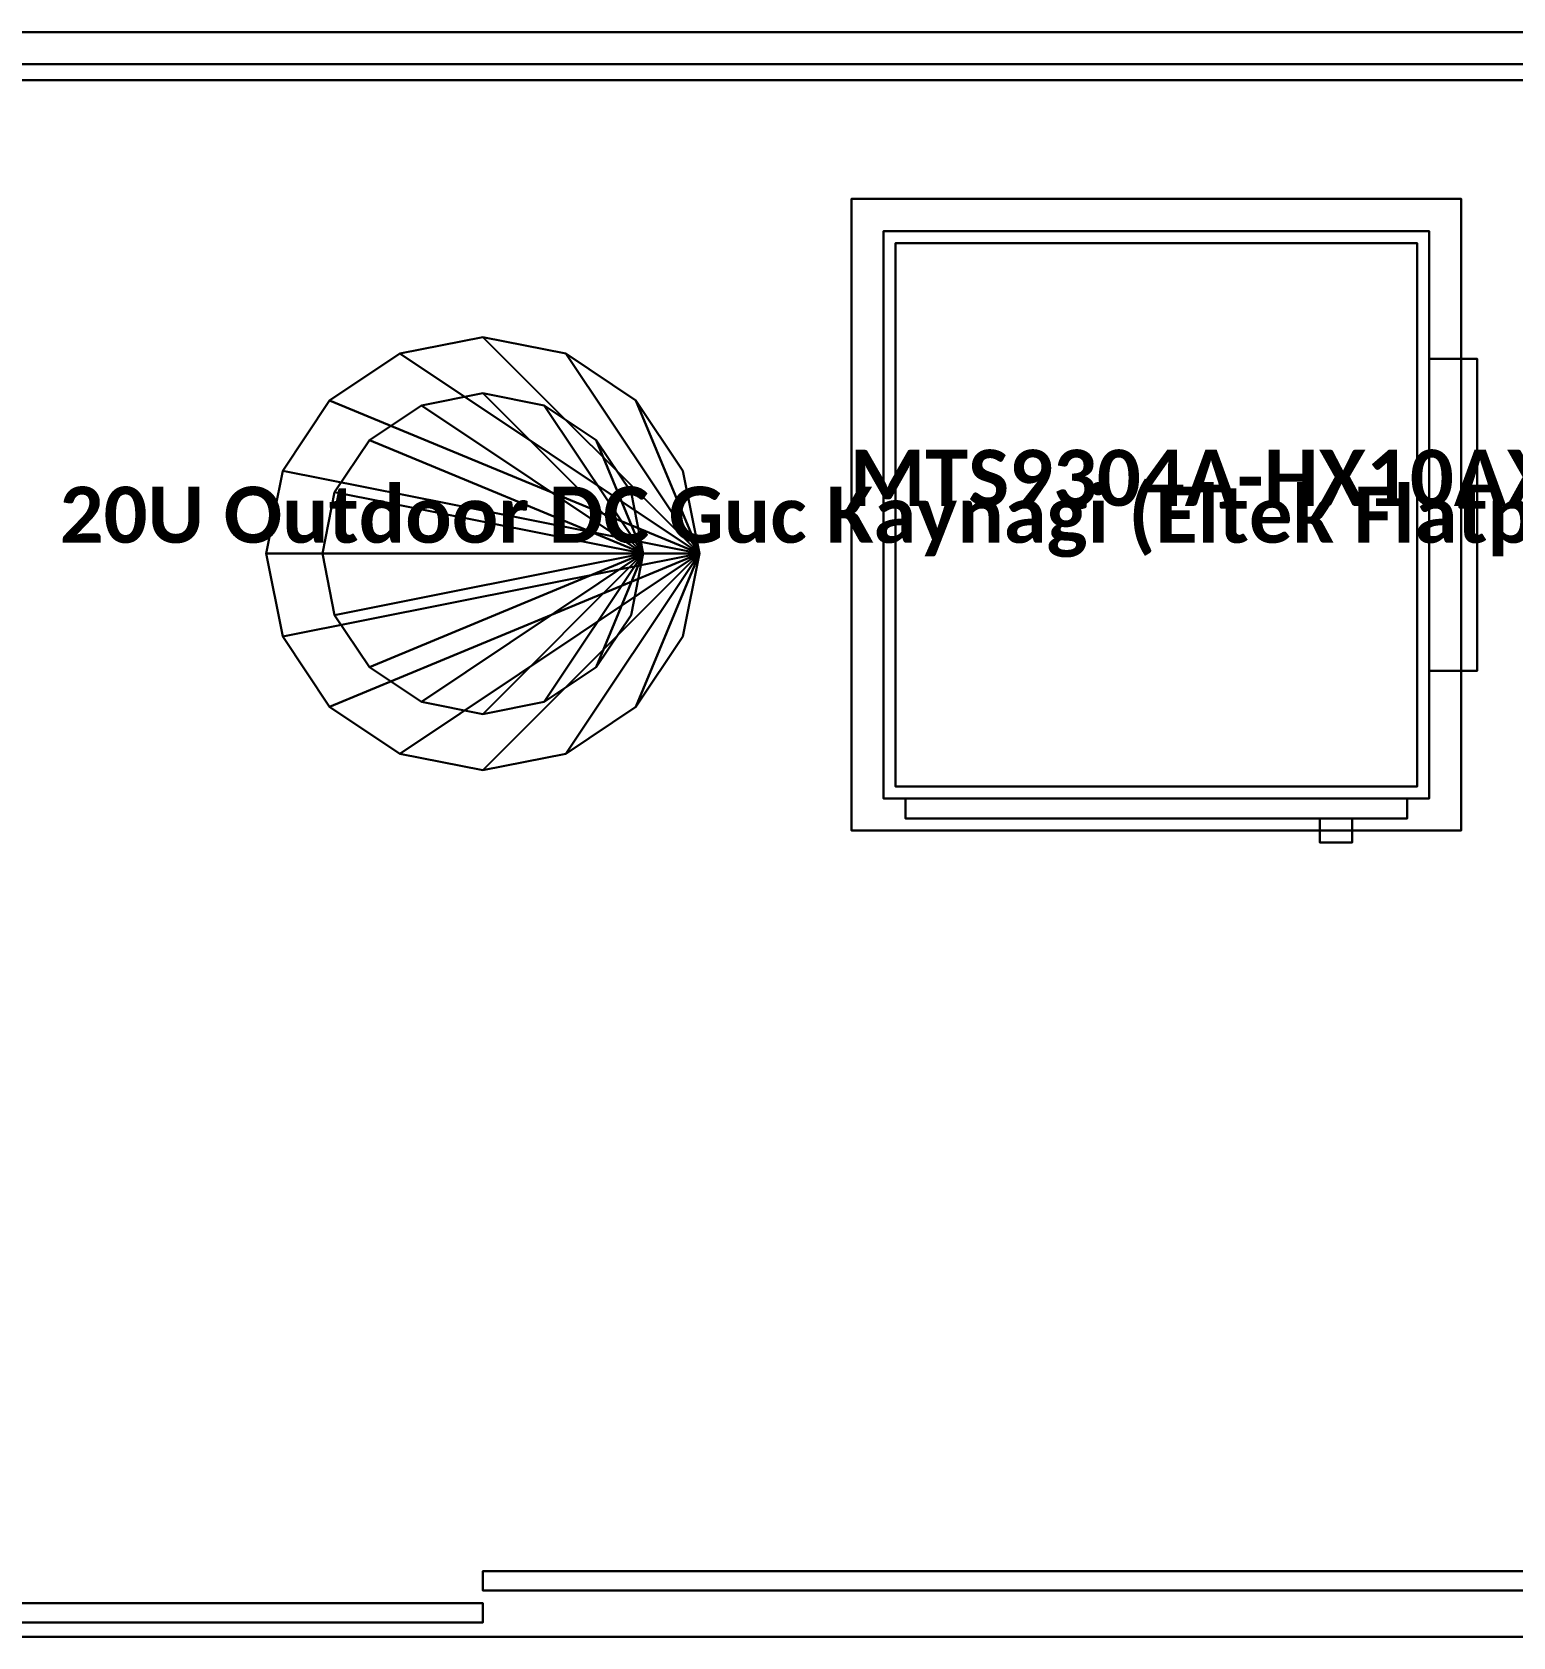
# Model space of a CAD drawing. Header units: millimetres. Extents: x -15000 to 15000, y -45082 to 2000.
# Drawn here: x -562 to 1284, y 0 to 2000 of the extents above; entities that cross this region are included whole.
import ezdxf
from ezdxf.enums import TextEntityAlignment as Align

# ---------------------------------------------------------------- set-up
doc = ezdxf.new("R2010")
doc.units = ezdxf.units.MM
for name, color, linetype in [('EKP_RECTIFIER_ELTEK_20U', 3, 'CONTINUOUS'), ('EKP_RECTIFIER_MTS9304A', 94, 'CONTINUOUS'), ('KORKULUK_KAPI', 4, 'CONTINUOUS'), ('MONTAJ_BORULARI', 2, 'CONTINUOUS'), ('ZEMIN_PLATFORM', 8, 'CONTINUOUS')]:
    doc.layers.add(name, color=color, linetype=linetype)
doc.styles.get("Standard").update_dxf_attribs({"font": 'calibrib.ttf'})

msp = doc.modelspace()

# ---------------------------------------------------------------- linework, layer by layer
at = {"layer": 'EKP_RECTIFIER_ELTEK_20U'}
for p, q in [((1219.5, 1792, 1240), (459.5, 1792, 1240)), ((459.5, 1792, 1240), (459.5, 1005, 1240)), ((1219.5, 1792, 1320), (459.5, 1792, 1320)), ((459.5, 1792, 1320), (459.5, 1005, 1320)), ((459.5, 1792, 1240), (459.5, 1792, 1320)), ((1219.5, 1005, 1240), (1219.5, 1792, 1240)), ((1219.5, 1005, 1320), (1219.5, 1792, 1320)), ((1219.5, 1792, 1240), (1219.5, 1792, 1320)), ((1179.5, 1752, 100), (499.5, 1752, 100)), ((499.5, 1752, 100), (499.5, 1045, 100)), ((1179.5, 1752, 1240), (499.5, 1752, 1240)), ((499.5, 1752, 1240), (499.5, 1045, 1240)), ((499.5, 1752, 100), (499.5, 1752, 1240)), ((1179.5, 1045, 100), (1179.5, 1752, 100)), ((1179.5, 1045, 1240), (1179.5, 1752, 1240)), ((1179.5, 1752, 100), (1179.5, 1752, 1240)), ((1164.5, 1737, 0), (514.5, 1737, 0)), ((514.5, 1737, 0), (514.5, 1060, 0)), ((1164.5, 1737, 100), (514.5, 1737, 100)), ((514.5, 1737, 100), (514.5, 1060, 100)), ((514.5, 1737, 0), (514.5, 1737, 100)), ((1164.5, 1060, 0), (1164.5, 1737, 0)), ((1164.5, 1060, 100), (1164.5, 1737, 100)), ((1164.5, 1737, 0), (1164.5, 1737, 100)), ((1239.5, 1592.9, 299.5), (1179.5, 1592.9, 299.5)), ((1179.5, 1592.9, 299.5), (1179.5, 1204.1, 299.5)), ((1239.5, 1592.9, 1040.5), (1179.5, 1592.9, 1040.5)), ((1179.5, 1592.9, 1040.5), (1179.5, 1204.1, 1040.5)), ((1179.5, 1592.9, 299.5), (1179.5, 1592.9, 1040.5)), ((1239.5, 1204.1, 299.5), (1239.5, 1592.9, 299.5)), ((1239.5, 1204.1, 1040.5), (1239.5, 1592.9, 1040.5)), ((1239.5, 1592.9, 299.5), (1239.5, 1592.9, 1040.5)), ((1179.5, 1204.1, 299.5), (1239.5, 1204.1, 299.5)), ((1179.5, 1204.1, 1040.5), (1239.5, 1204.1, 1040.5)), ((1179.5, 1204.1, 299.5), (1179.5, 1204.1, 1040.5)), ((1239.5, 1204.1, 299.5), (1239.5, 1204.1, 1040.5)), ((499.5, 1045, 100), (1179.5, 1045, 100)), ((499.5, 1045, 1240), (1179.5, 1045, 1240)), ((499.5, 1045, 100), (499.5, 1045, 1240)), ((514.5, 1060, 0), (1164.5, 1060, 0)), ((514.5, 1060, 100), (1164.5, 1060, 100)), ((514.5, 1060, 0), (514.5, 1060, 100)), ((1152.3, 1045, 130), (526.7, 1045, 130)), ((526.7, 1045, 130), (526.7, 1020, 130)), ((1152.3, 1045, 1216), (526.7, 1045, 1216)), ((526.7, 1045, 1216), (526.7, 1020, 1216)), ((526.7, 1045, 130), (526.7, 1045, 1216)), ((1152.3, 1020, 130), (1152.3, 1045, 130)), ((1152.3, 1020, 1216), (1152.3, 1045, 1216)), ((1152.3, 1045, 130), (1152.3, 1045, 1216)), ((1164.5, 1060, 0), (1164.5, 1060, 100)), ((1179.5, 1045, 100), (1179.5, 1045, 1240)), ((459.5, 1005, 1240), (1219.5, 1005, 1240)), ((459.5, 1005, 1320), (1219.5, 1005, 1320)), ((459.5, 1005, 1240), (459.5, 1005, 1320)), ((526.7, 1020, 130), (1152.3, 1020, 130)), ((526.7, 1020, 1216), (1152.3, 1020, 1216)), ((526.7, 1020, 130), (526.7, 1020, 1216)), ((1083.5, 1020, 580), (1043.5, 1020, 580)), ((1043.5, 1020, 580), (1043.5, 990, 580)), ((1083.5, 1020, 760), (1043.5, 1020, 760)), ((1043.5, 1020, 760), (1043.5, 990, 760)), ((1043.5, 1020, 580), (1043.5, 1020, 760)), ((1083.5, 990, 580), (1083.5, 1020, 580)), ((1083.5, 990, 760), (1083.5, 1020, 760)), ((1083.5, 1020, 580), (1083.5, 1020, 760)), ((1152.3, 1020, 130), (1152.3, 1020, 1216)), ((1219.5, 1005, 1240), (1219.5, 1005, 1320)), ((1043.5, 990, 580), (1083.5, 990, 580)), ((1043.5, 990, 760), (1083.5, 990, 760)), ((1043.5, 990, 580), (1043.5, 990, 760)), ((1083.5, 990, 580), (1083.5, 990, 760))]:
    msp.add_line(p, q, dxfattribs=at)
for points in [[(459.5, 1005, 1240), (1219.5, 1005, 1240), (1219.5, 1792, 1240), (459.5, 1792, 1240)], [(459.5, 1005, 1320), (1219.5, 1005, 1320), (1219.5, 1792, 1320), (459.5, 1792, 1320)], [(459.5, 1792, 1240), (1219.5, 1792, 1240), (1219.5, 1792, 1320), (459.5, 1792, 1320)], [(459.5, 1005, 1240), (459.5, 1792, 1240), (459.5, 1792, 1320), (459.5, 1005, 1320)], [(1219.5, 1005, 1240), (1219.5, 1792, 1240), (1219.5, 1792, 1320), (1219.5, 1005, 1320)], [(499.5, 1045, 100), (1179.5, 1045, 100), (1179.5, 1752, 100), (499.5, 1752, 100)], [(499.5, 1045, 1240), (1179.5, 1045, 1240), (1179.5, 1752, 1240), (499.5, 1752, 1240)], [(499.5, 1752, 100), (1179.5, 1752, 100), (1179.5, 1752, 1240), (499.5, 1752, 1240)], [(499.5, 1045, 100), (499.5, 1752, 100), (499.5, 1752, 1240), (499.5, 1045, 1240)], [(1179.5, 1045, 100), (1179.5, 1752, 100), (1179.5, 1752, 1240), (1179.5, 1045, 1240)], [(514.5, 1060, 0), (1164.5, 1060, 0), (1164.5, 1737, 0), (514.5, 1737, 0)], [(514.5, 1060, 100), (1164.5, 1060, 100), (1164.5, 1737, 100), (514.5, 1737, 100)], [(514.5, 1737, 0), (1164.5, 1737, 0), (1164.5, 1737, 100), (514.5, 1737, 100)], [(514.5, 1060, 0), (514.5, 1737, 0), (514.5, 1737, 100), (514.5, 1060, 100)], [(1164.5, 1060, 0), (1164.5, 1737, 0), (1164.5, 1737, 100), (1164.5, 1060, 100)], [(1179.5, 1204.1, 299.5), (1239.5, 1204.1, 299.5), (1239.5, 1592.9, 299.5), (1179.5, 1592.9, 299.5)], [(1179.5, 1204.1, 1040.5), (1239.5, 1204.1, 1040.5), (1239.5, 1592.9, 1040.5), (1179.5, 1592.9, 1040.5)], [(1179.5, 1592.9, 299.5), (1239.5, 1592.9, 299.5), (1239.5, 1592.9, 1040.5), (1179.5, 1592.9, 1040.5)], [(1179.5, 1204.1, 299.5), (1179.5, 1592.9, 299.5), (1179.5, 1592.9, 1040.5), (1179.5, 1204.1, 1040.5)], [(1239.5, 1204.1, 299.5), (1239.5, 1592.9, 299.5), (1239.5, 1592.9, 1040.5), (1239.5, 1204.1, 1040.5)], [(1179.5, 1204.1, 299.5), (1239.5, 1204.1, 299.5), (1239.5, 1204.1, 1040.5), (1179.5, 1204.1, 1040.5)], [(499.5, 1045, 100), (1179.5, 1045, 100), (1179.5, 1045, 1240), (499.5, 1045, 1240)], [(514.5, 1060, 0), (1164.5, 1060, 0), (1164.5, 1060, 100), (514.5, 1060, 100)], [(526.7, 1020, 130), (1152.3, 1020, 130), (1152.3, 1045, 130), (526.7, 1045, 130)], [(526.7, 1020, 1216), (1152.3, 1020, 1216), (1152.3, 1045, 1216), (526.7, 1045, 1216)], [(526.7, 1045, 130), (1152.3, 1045, 130), (1152.3, 1045, 1216), (526.7, 1045, 1216)], [(526.7, 1020, 130), (526.7, 1045, 130), (526.7, 1045, 1216), (526.7, 1020, 1216)], [(1152.3, 1020, 130), (1152.3, 1045, 130), (1152.3, 1045, 1216), (1152.3, 1020, 1216)], [(459.5, 1005, 1240), (1219.5, 1005, 1240), (1219.5, 1005, 1320), (459.5, 1005, 1320)], [(526.7, 1020, 130), (1152.3, 1020, 130), (1152.3, 1020, 1216), (526.7, 1020, 1216)], [(1043.5, 990, 580), (1083.5, 990, 580), (1083.5, 1020, 580), (1043.5, 1020, 580)], [(1043.5, 990, 760), (1083.5, 990, 760), (1083.5, 1020, 760), (1043.5, 1020, 760)], [(1043.5, 1020, 580), (1083.5, 1020, 580), (1083.5, 1020, 760), (1043.5, 1020, 760)], [(1043.5, 990, 580), (1043.5, 1020, 580), (1043.5, 1020, 760), (1043.5, 990, 760)], [(1083.5, 990, 580), (1083.5, 1020, 580), (1083.5, 1020, 760), (1083.5, 990, 760)], [(1043.5, 990, 580), (1083.5, 990, 580), (1083.5, 990, 760), (1043.5, 990, 760)]]:
    msp.add_3dface(points, dxfattribs=at)
at = {"layer": 'KORKULUK_KAPI'}
for p, q in [((5500, 1960), (-5500, 1960)), ((5500, 1960, 1700), (-5500, 1960, 1700)), ((-5500, 1940), (5500, 1940)), ((-5500, 1940, 1700), (5500, 1940, 1700)), ((1500, 82, 30), (0, 82, 30)), ((0, 82, 30), (0, 58, 30)), ((1500, 82, 1670), (0, 82, 1670)), ((0, 82, 1670), (0, 58, 1670)), ((0, 82, 30), (0, 82, 1670)), ((0, 42, 30), (-1500, 42, 30)), ((0, 42, 1670), (-1500, 42, 1670)), ((0, 58, 30), (1500, 58, 30)), ((0, 58, 1670), (1500, 58, 1670)), ((0, 58, 30), (0, 58, 1670)), ((0, 18, 30), (0, 42, 30)), ((0, 18, 1670), (0, 42, 1670)), ((0, 42, 30), (0, 42, 1670)), ((-1500, 18, 30), (0, 18, 30)), ((-1500, 18, 1670), (0, 18, 1670)), ((0, 18, 30), (0, 18, 1670))]:
    msp.add_line(p, q, dxfattribs=at)
for points in [[(-5500, 1940), (5500, 1940), (5500, 1960), (-5500, 1960)], [(-5500, 1940, 1700), (5500, 1940, 1700), (5500, 1960, 1700), (-5500, 1960, 1700)], [(-5500, 1960), (5500, 1960), (5500, 1960, 1700), (-5500, 1960, 1700)], [(-5500, 1940), (5500, 1940), (5500, 1940, 1700), (-5500, 1940, 1700)], [(0, 58, 30), (1500, 58, 30), (1500, 82, 30), (0, 82, 30)], [(0, 58, 1670), (1500, 58, 1670), (1500, 82, 1670), (0, 82, 1670)], [(0, 82, 30), (1500, 82, 30), (1500, 82, 1670), (0, 82, 1670)], [(0, 58, 30), (0, 82, 30), (0, 82, 1670), (0, 58, 1670)], [(-1500, 18, 30), (0, 18, 30), (0, 42, 30), (-1500, 42, 30)], [(-1500, 18, 1670), (0, 18, 1670), (0, 42, 1670), (-1500, 42, 1670)], [(-1500, 42, 30), (0, 42, 30), (0, 42, 1670), (-1500, 42, 1670)], [(0, 58, 30), (1500, 58, 30), (1500, 58, 1670), (0, 58, 1670)], [(0, 18, 30), (0, 42, 30), (0, 42, 1670), (0, 18, 1670)], [(-1500, 18, 30), (0, 18, 30), (0, 18, 1670), (-1500, 18, 1670)]]:
    msp.add_3dface(points, dxfattribs=at)
at = {"layer": 'MONTAJ_BORULARI'}
for p, q in [((0, 1620), (-103.3, 1599.4)), ((0, 1620, 150), (-103.3, 1599.4, 150)), ((0, 1620, 4200), (-103.3, 1599.4, 4200)), ((0, 1620, 4300), (-103.3, 1599.4, 4300)), ((103.3, 1599.4), (0, 1620)), ((103.3, 1599.4, 150), (0, 1620, 150)), ((0, 1620), (0, 1620, 150)), ((103.3, 1599.4, 4200), (0, 1620, 4200)), ((103.3, 1599.4, 4300), (0, 1620, 4300)), ((0, 1620, 4200), (0, 1620, 4300)), ((-103.3, 1599.4), (-190.9, 1540.9)), ((-103.3, 1599.4, 150), (-190.9, 1540.9, 150)), ((-103.3, 1599.4, 4200), (-190.9, 1540.9, 4200)), ((-103.3, 1599.4, 4300), (-190.9, 1540.9, 4300)), ((190.9, 1540.9), (103.3, 1599.4)), ((190.9, 1540.9, 150), (103.3, 1599.4, 150)), ((190.9, 1540.9, 4200), (103.3, 1599.4, 4200)), ((190.9, 1540.9, 4300), (103.3, 1599.4, 4300)), ((-190.9, 1540.9), (-249.4, 1453.3)), ((-190.9, 1540.9, 150), (-249.4, 1453.3, 150)), ((-190.9, 1540.9, 4200), (-249.4, 1453.3, 4200)), ((-190.9, 1540.9, 4300), (-249.4, 1453.3, 4300)), ((0, 1550), (-76.5, 1534.8)), ((0, 1550, 4300), (-76.5, 1534.8, 4300)), ((76.5, 1534.8), (0, 1550)), ((76.5, 1534.8, 4300), (0, 1550, 4300)), ((0, 1550), (0, 1550, 4300)), ((249.4, 1453.3), (190.9, 1540.9)), ((249.4, 1453.3, 150), (190.9, 1540.9, 150)), ((249.4, 1453.3, 4200), (190.9, 1540.9, 4200)), ((249.4, 1453.3, 4300), (190.9, 1540.9, 4300)), ((-76.5, 1534.8), (-141.4, 1491.4)), ((-76.5, 1534.8, 4300), (-141.4, 1491.4, 4300)), ((141.4, 1491.4), (76.5, 1534.8)), ((141.4, 1491.4, 4300), (76.5, 1534.8, 4300)), ((-141.4, 1491.4), (-184.8, 1426.5)), ((-141.4, 1491.4, 4300), (-184.8, 1426.5, 4300)), ((184.8, 1426.5), (141.4, 1491.4)), ((184.8, 1426.5, 4300), (141.4, 1491.4, 4300)), ((-249.4, 1453.3), (-270, 1350)), ((-249.4, 1453.3, 150), (-270, 1350, 150)), ((-249.4, 1453.3, 4200), (-270, 1350, 4200)), ((-249.4, 1453.3, 4300), (-270, 1350, 4300)), ((270, 1350), (249.4, 1453.3)), ((270, 1350, 150), (249.4, 1453.3, 150)), ((270, 1350, 4200), (249.4, 1453.3, 4200)), ((270, 1350, 4300), (249.4, 1453.3, 4300)), ((-184.8, 1426.5), (-200, 1350)), ((-184.8, 1426.5, 4300), (-200, 1350, 4300)), ((200, 1350), (184.8, 1426.5)), ((200, 1350, 4300), (184.8, 1426.5, 4300)), ((-270, 1350), (-249.4, 1246.7)), ((-270, 1350, 150), (-249.4, 1246.7, 150)), ((-270, 1350), (-270, 1350, 150)), ((-270, 1350, 4200), (-249.4, 1246.7, 4200)), ((-270, 1350, 4300), (-249.4, 1246.7, 4300)), ((-270, 1350, 4200), (-270, 1350, 4300)), ((-200, 1350), (-184.8, 1273.5)), ((-200, 1350, 4300), (-184.8, 1273.5, 4300)), ((-200, 1350), (-200, 1350, 4300)), ((184.8, 1273.5), (200, 1350)), ((184.8, 1273.5, 4300), (200, 1350, 4300)), ((200, 1350), (200, 1350, 4300)), ((249.4, 1246.7), (270, 1350)), ((249.4, 1246.7, 150), (270, 1350, 150)), ((249.4, 1246.7, 4200), (270, 1350, 4200)), ((249.4, 1246.7, 4300), (270, 1350, 4300)), ((270, 1350), (270, 1350, 150)), ((270, 1350, 4200), (270, 1350, 4300)), ((-184.8, 1273.5), (-141.4, 1208.6)), ((-184.8, 1273.5, 4300), (-141.4, 1208.6, 4300)), ((141.4, 1208.6), (184.8, 1273.5)), ((141.4, 1208.6, 4300), (184.8, 1273.5, 4300)), ((-249.4, 1246.7), (-190.9, 1159.1)), ((-249.4, 1246.7, 150), (-190.9, 1159.1, 150)), ((-249.4, 1246.7, 4200), (-190.9, 1159.1, 4200)), ((-249.4, 1246.7, 4300), (-190.9, 1159.1, 4300)), ((190.9, 1159.1), (249.4, 1246.7)), ((190.9, 1159.1, 150), (249.4, 1246.7, 150)), ((190.9, 1159.1, 4200), (249.4, 1246.7, 4200)), ((190.9, 1159.1, 4300), (249.4, 1246.7, 4300)), ((-141.4, 1208.6), (-76.5, 1165.2)), ((-141.4, 1208.6, 4300), (-76.5, 1165.2, 4300)), ((76.5, 1165.2), (141.4, 1208.6)), ((76.5, 1165.2, 4300), (141.4, 1208.6, 4300)), ((-76.5, 1165.2), (0, 1150)), ((-76.5, 1165.2, 4300), (0, 1150, 4300)), ((0, 1150), (76.5, 1165.2)), ((0, 1150, 4300), (76.5, 1165.2, 4300)), ((-190.9, 1159.1), (-103.3, 1100.6)), ((-190.9, 1159.1, 150), (-103.3, 1100.6, 150)), ((-190.9, 1159.1, 4200), (-103.3, 1100.6, 4200)), ((-190.9, 1159.1, 4300), (-103.3, 1100.6, 4300)), ((0, 1150), (0, 1150, 4300)), ((103.3, 1100.6), (190.9, 1159.1)), ((103.3, 1100.6, 150), (190.9, 1159.1, 150)), ((103.3, 1100.6, 4200), (190.9, 1159.1, 4200)), ((103.3, 1100.6, 4300), (190.9, 1159.1, 4300)), ((-103.3, 1100.6), (0, 1080)), ((-103.3, 1100.6, 150), (0, 1080, 150)), ((-103.3, 1100.6, 4200), (0, 1080, 4200)), ((-103.3, 1100.6, 4300), (0, 1080, 4300)), ((0, 1080), (103.3, 1100.6)), ((0, 1080, 150), (103.3, 1100.6, 150)), ((0, 1080, 4200), (103.3, 1100.6, 4200)), ((0, 1080, 4300), (103.3, 1100.6, 4300)), ((0, 1080), (0, 1080, 150)), ((0, 1080, 4200), (0, 1080, 4300))]:
    msp.add_line(p, q, dxfattribs=at)
for points in [[(0, 1620), (-103.3, 1599.4), (-103.3, 1599.4, 150), (0, 1620, 150)], [(270, 1350), (0, 1620), (-103.3, 1599.4)], [(270, 1350, 150), (0, 1620, 150), (-103.3, 1599.4, 150)], [(0, 1620, 4200), (-103.3, 1599.4, 4200), (-103.3, 1599.4, 4300), (0, 1620, 4300)], [(270, 1350, 4200), (0, 1620, 4200), (-103.3, 1599.4, 4200)], [(270, 1350, 4300), (0, 1620, 4300), (-103.3, 1599.4, 4300)], [(103.3, 1599.4), (0, 1620), (0, 1620, 150), (103.3, 1599.4, 150)], [(270, 1350), (103.3, 1599.4), (0, 1620)], [(270, 1350, 150), (103.3, 1599.4, 150), (0, 1620, 150)], [(103.3, 1599.4, 4200), (0, 1620, 4200), (0, 1620, 4300), (103.3, 1599.4, 4300)], [(270, 1350, 4200), (103.3, 1599.4, 4200), (0, 1620, 4200)], [(270, 1350, 4300), (103.3, 1599.4, 4300), (0, 1620, 4300)], [(-103.3, 1599.4), (-190.9, 1540.9), (-190.9, 1540.9, 150), (-103.3, 1599.4, 150)], [(270, 1350), (-103.3, 1599.4), (-190.9, 1540.9)], [(270, 1350, 150), (-103.3, 1599.4, 150), (-190.9, 1540.9, 150)], [(-103.3, 1599.4, 4200), (-190.9, 1540.9, 4200), (-190.9, 1540.9, 4300), (-103.3, 1599.4, 4300)], [(270, 1350, 4200), (-103.3, 1599.4, 4200), (-190.9, 1540.9, 4200)], [(270, 1350, 4300), (-103.3, 1599.4, 4300), (-190.9, 1540.9, 4300)], [(190.9, 1540.9), (103.3, 1599.4), (103.3, 1599.4, 150), (190.9, 1540.9, 150)], [(270, 1350), (190.9, 1540.9), (103.3, 1599.4)], [(270, 1350, 150), (190.9, 1540.9, 150), (103.3, 1599.4, 150)], [(190.9, 1540.9, 4200), (103.3, 1599.4, 4200), (103.3, 1599.4, 4300), (190.9, 1540.9, 4300)], [(270, 1350, 4200), (190.9, 1540.9, 4200), (103.3, 1599.4, 4200)], [(270, 1350, 4300), (190.9, 1540.9, 4300), (103.3, 1599.4, 4300)], [(-190.9, 1540.9), (-249.4, 1453.3), (-249.4, 1453.3, 150), (-190.9, 1540.9, 150)], [(270, 1350), (-190.9, 1540.9), (-249.4, 1453.3)], [(270, 1350, 150), (-190.9, 1540.9, 150), (-249.4, 1453.3, 150)], [(-190.9, 1540.9, 4200), (-249.4, 1453.3, 4200), (-249.4, 1453.3, 4300), (-190.9, 1540.9, 4300)], [(270, 1350, 4200), (-190.9, 1540.9, 4200), (-249.4, 1453.3, 4200)], [(270, 1350, 4300), (-190.9, 1540.9, 4300), (-249.4, 1453.3, 4300)], [(0, 1550), (-76.5, 1534.8), (-76.5, 1534.8, 4300), (0, 1550, 4300)], [(200, 1350), (0, 1550), (-76.5, 1534.8)], [(200, 1350, 4300), (0, 1550, 4300), (-76.5, 1534.8, 4300)], [(76.5, 1534.8), (0, 1550), (0, 1550, 4300), (76.5, 1534.8, 4300)], [(200, 1350), (76.5, 1534.8), (0, 1550)], [(200, 1350, 4300), (76.5, 1534.8, 4300), (0, 1550, 4300)], [(249.4, 1453.3), (190.9, 1540.9), (190.9, 1540.9, 150), (249.4, 1453.3, 150)], [(270, 1350), (249.4, 1453.3), (190.9, 1540.9)], [(270, 1350, 150), (249.4, 1453.3, 150), (190.9, 1540.9, 150)], [(249.4, 1453.3, 4200), (190.9, 1540.9, 4200), (190.9, 1540.9, 4300), (249.4, 1453.3, 4300)], [(270, 1350, 4200), (249.4, 1453.3, 4200), (190.9, 1540.9, 4200)], [(270, 1350, 4300), (249.4, 1453.3, 4300), (190.9, 1540.9, 4300)], [(-76.5, 1534.8), (-141.4, 1491.4), (-141.4, 1491.4, 4300), (-76.5, 1534.8, 4300)], [(200, 1350), (-76.5, 1534.8), (-141.4, 1491.4)], [(200, 1350, 4300), (-76.5, 1534.8, 4300), (-141.4, 1491.4, 4300)], [(141.4, 1491.4), (76.5, 1534.8), (76.5, 1534.8, 4300), (141.4, 1491.4, 4300)], [(200, 1350), (141.4, 1491.4), (76.5, 1534.8)], [(200, 1350, 4300), (141.4, 1491.4, 4300), (76.5, 1534.8, 4300)], [(-141.4, 1491.4), (-184.8, 1426.5), (-184.8, 1426.5, 4300), (-141.4, 1491.4, 4300)], [(200, 1350), (-141.4, 1491.4), (-184.8, 1426.5)], [(200, 1350, 4300), (-141.4, 1491.4, 4300), (-184.8, 1426.5, 4300)], [(184.8, 1426.5), (141.4, 1491.4), (141.4, 1491.4, 4300), (184.8, 1426.5, 4300)], [(200, 1350), (184.8, 1426.5), (141.4, 1491.4)], [(200, 1350, 4300), (184.8, 1426.5, 4300), (141.4, 1491.4, 4300)], [(-249.4, 1453.3), (-270, 1350), (-270, 1350, 150), (-249.4, 1453.3, 150)], [(270, 1350), (-249.4, 1453.3), (-270, 1350)], [(270, 1350, 150), (-249.4, 1453.3, 150), (-270, 1350, 150)], [(-249.4, 1453.3, 4200), (-270, 1350, 4200), (-270, 1350, 4300), (-249.4, 1453.3, 4300)], [(270, 1350, 4200), (-249.4, 1453.3, 4200), (-270, 1350, 4200)], [(270, 1350, 4300), (-249.4, 1453.3, 4300), (-270, 1350, 4300)], [(270, 1350), (249.4, 1453.3), (249.4, 1453.3, 150), (270, 1350, 150)], [(270, 1350, 4200), (249.4, 1453.3, 4200), (249.4, 1453.3, 4300), (270, 1350, 4300)], [(-184.8, 1426.5), (-200, 1350), (-200, 1350, 4300), (-184.8, 1426.5, 4300)], [(200, 1350), (-184.8, 1426.5), (-200, 1350)], [(200, 1350, 4300), (-184.8, 1426.5, 4300), (-200, 1350, 4300)], [(200, 1350), (184.8, 1426.5), (184.8, 1426.5, 4300), (200, 1350, 4300)], [(-270, 1350), (-249.4, 1246.7), (-249.4, 1246.7, 150), (-270, 1350, 150)], [(270, 1350), (-270, 1350), (-249.4, 1246.7)], [(270, 1350, 150), (-270, 1350, 150), (-249.4, 1246.7, 150)], [(-270, 1350, 4200), (-249.4, 1246.7, 4200), (-249.4, 1246.7, 4300), (-270, 1350, 4300)], [(270, 1350, 4200), (-270, 1350, 4200), (-249.4, 1246.7, 4200)], [(270, 1350, 4300), (-270, 1350, 4300), (-249.4, 1246.7, 4300)], [(270, 1350), (-249.4, 1246.7), (-190.9, 1159.1)], [(270, 1350, 150), (-249.4, 1246.7, 150), (-190.9, 1159.1, 150)], [(270, 1350, 4200), (-249.4, 1246.7, 4200), (-190.9, 1159.1, 4200)], [(270, 1350, 4300), (-249.4, 1246.7, 4300), (-190.9, 1159.1, 4300)], [(-200, 1350), (-184.8, 1273.5), (-184.8, 1273.5, 4300), (-200, 1350, 4300)], [(200, 1350), (-200, 1350), (-184.8, 1273.5)], [(200, 1350, 4300), (-200, 1350, 4300), (-184.8, 1273.5, 4300)], [(270, 1350), (-190.9, 1159.1), (-103.3, 1100.6)], [(270, 1350, 150), (-190.9, 1159.1, 150), (-103.3, 1100.6, 150)], [(270, 1350, 4200), (-190.9, 1159.1, 4200), (-103.3, 1100.6, 4200)], [(270, 1350, 4300), (-190.9, 1159.1, 4300), (-103.3, 1100.6, 4300)], [(200, 1350), (-184.8, 1273.5), (-141.4, 1208.6)], [(200, 1350, 4300), (-184.8, 1273.5, 4300), (-141.4, 1208.6, 4300)], [(200, 1350), (-141.4, 1208.6), (-76.5, 1165.2)], [(200, 1350, 4300), (-141.4, 1208.6, 4300), (-76.5, 1165.2, 4300)], [(270, 1350), (-103.3, 1100.6), (0, 1080)], [(270, 1350, 150), (-103.3, 1100.6, 150), (0, 1080, 150)], [(270, 1350, 4200), (-103.3, 1100.6, 4200), (0, 1080, 4200)], [(270, 1350, 4300), (-103.3, 1100.6, 4300), (0, 1080, 4300)], [(200, 1350), (-76.5, 1165.2), (0, 1150)], [(200, 1350, 4300), (-76.5, 1165.2, 4300), (0, 1150, 4300)], [(200, 1350), (0, 1150), (76.5, 1165.2)], [(200, 1350, 4300), (0, 1150, 4300), (76.5, 1165.2, 4300)], [(270, 1350), (0, 1080), (103.3, 1100.6)], [(270, 1350, 150), (0, 1080, 150), (103.3, 1100.6, 150)], [(270, 1350, 4200), (0, 1080, 4200), (103.3, 1100.6, 4200)], [(270, 1350, 4300), (0, 1080, 4300), (103.3, 1100.6, 4300)], [(200, 1350), (76.5, 1165.2), (141.4, 1208.6)], [(200, 1350, 4300), (76.5, 1165.2, 4300), (141.4, 1208.6, 4300)], [(270, 1350), (103.3, 1100.6), (190.9, 1159.1)], [(270, 1350, 150), (103.3, 1100.6, 150), (190.9, 1159.1, 150)], [(270, 1350, 4200), (103.3, 1100.6, 4200), (190.9, 1159.1, 4200)], [(270, 1350, 4300), (103.3, 1100.6, 4300), (190.9, 1159.1, 4300)], [(200, 1350), (141.4, 1208.6), (184.8, 1273.5)], [(200, 1350, 4300), (141.4, 1208.6, 4300), (184.8, 1273.5, 4300)], [(184.8, 1273.5), (200, 1350), (200, 1350, 4300), (184.8, 1273.5, 4300)], [(270, 1350), (190.9, 1159.1), (249.4, 1246.7)], [(270, 1350, 150), (190.9, 1159.1, 150), (249.4, 1246.7, 150)], [(270, 1350, 4200), (190.9, 1159.1, 4200), (249.4, 1246.7, 4200)], [(270, 1350, 4300), (190.9, 1159.1, 4300), (249.4, 1246.7, 4300)], [(249.4, 1246.7), (270, 1350), (270, 1350, 150), (249.4, 1246.7, 150)], [(249.4, 1246.7, 4200), (270, 1350, 4200), (270, 1350, 4300), (249.4, 1246.7, 4300)], [(-184.8, 1273.5), (-141.4, 1208.6), (-141.4, 1208.6, 4300), (-184.8, 1273.5, 4300)], [(141.4, 1208.6), (184.8, 1273.5), (184.8, 1273.5, 4300), (141.4, 1208.6, 4300)], [(-249.4, 1246.7), (-190.9, 1159.1), (-190.9, 1159.1, 150), (-249.4, 1246.7, 150)], [(-249.4, 1246.7, 4200), (-190.9, 1159.1, 4200), (-190.9, 1159.1, 4300), (-249.4, 1246.7, 4300)], [(190.9, 1159.1), (249.4, 1246.7), (249.4, 1246.7, 150), (190.9, 1159.1, 150)], [(190.9, 1159.1, 4200), (249.4, 1246.7, 4200), (249.4, 1246.7, 4300), (190.9, 1159.1, 4300)], [(-141.4, 1208.6), (-76.5, 1165.2), (-76.5, 1165.2, 4300), (-141.4, 1208.6, 4300)], [(76.5, 1165.2), (141.4, 1208.6), (141.4, 1208.6, 4300), (76.5, 1165.2, 4300)], [(-76.5, 1165.2), (0, 1150), (0, 1150, 4300), (-76.5, 1165.2, 4300)], [(0, 1150), (76.5, 1165.2), (76.5, 1165.2, 4300), (0, 1150, 4300)], [(-190.9, 1159.1), (-103.3, 1100.6), (-103.3, 1100.6, 150), (-190.9, 1159.1, 150)], [(-190.9, 1159.1, 4200), (-103.3, 1100.6, 4200), (-103.3, 1100.6, 4300), (-190.9, 1159.1, 4300)], [(103.3, 1100.6), (190.9, 1159.1), (190.9, 1159.1, 150), (103.3, 1100.6, 150)], [(103.3, 1100.6, 4200), (190.9, 1159.1, 4200), (190.9, 1159.1, 4300), (103.3, 1100.6, 4300)], [(-103.3, 1100.6), (0, 1080), (0, 1080, 150), (-103.3, 1100.6, 150)], [(-103.3, 1100.6, 4200), (0, 1080, 4200), (0, 1080, 4300), (-103.3, 1100.6, 4300)], [(0, 1080), (103.3, 1100.6), (103.3, 1100.6, 150), (0, 1080, 150)], [(0, 1080, 4200), (103.3, 1100.6, 4200), (103.3, 1100.6, 4300), (0, 1080, 4300)]]:
    msp.add_3dface(points, dxfattribs=at)
at = {"layer": 'ZEMIN_PLATFORM'}
for p, q in [((15000, 2000, -400), (-15000, 2000, -400)), ((15000, 2000), (-15000, 2000)), ((-15000, 0, -400), (15000, 0, -400)), ((-15000, 0), (15000, 0))]:
    msp.add_line(p, q, dxfattribs=at)
for points in [[(-15000, 0, -400), (15000, 0, -400), (15000, 2000, -400), (-15000, 2000, -400)], [(-15000, 0), (15000, 0), (15000, 2000), (-15000, 2000)], [(-15000, 2000, -400), (15000, 2000, -400), (15000, 2000), (-15000, 2000)], [(-15000, 0, -400), (15000, 0, -400), (15000, 0), (-15000, 0)]]:
    msp.add_3dface(points, dxfattribs=at)

# ---------------------------------------------------------------- texts
at = {"layer": 'EKP_RECTIFIER_ELTEK_20U'}
msp.add_text('20U Outdoor DC Guc Kaynagi (Eltek Flatpack2 24kW) (Alan 2)', height=70, dxfattribs=at).set_placement((839.5, 1398.5), align=Align.MIDDLE_CENTER)
at = {"layer": 'EKP_RECTIFIER_MTS9304A'}
msp.add_text('MTS9304A-HX10AX 12U Outdoor Rectifier Kabini (Alan 2)', height=70, dxfattribs=at).set_placement((1741.8, 1444.5), align=Align.MIDDLE_CENTER)

doc.saveas('drawing.dxf')
